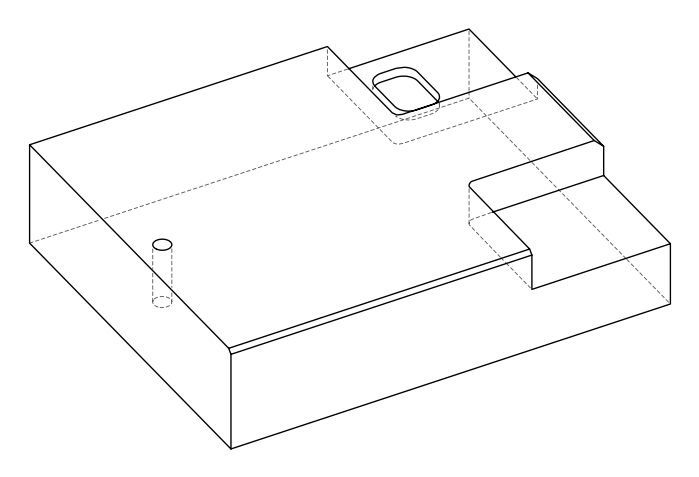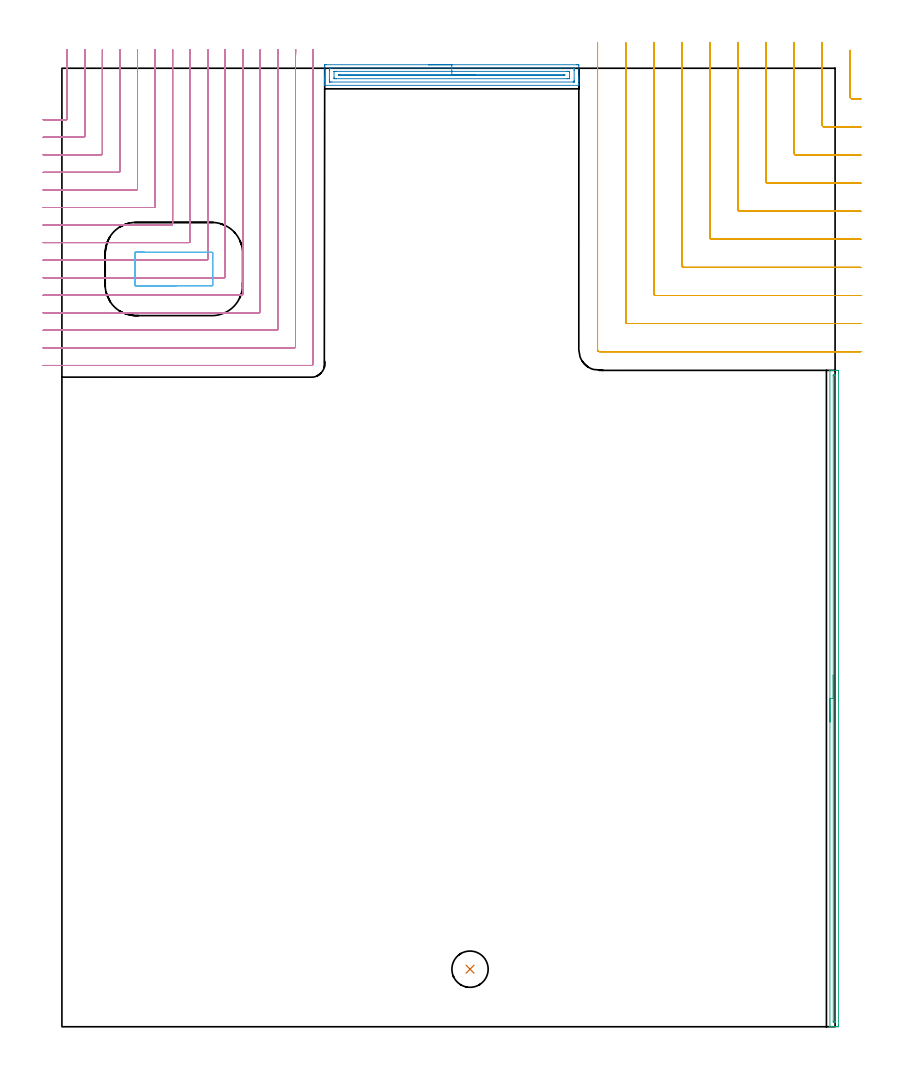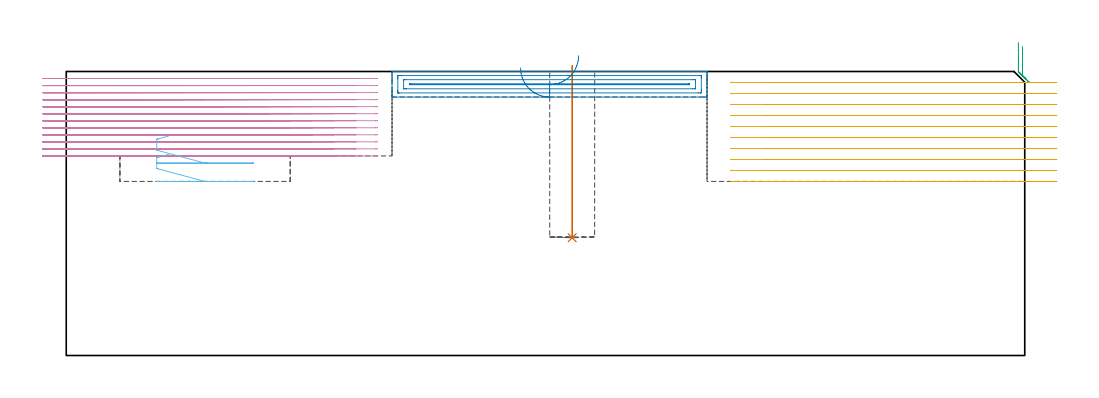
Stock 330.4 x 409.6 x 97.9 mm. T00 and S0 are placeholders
(PLAN: 6 operations, 4 tool changes, 96.4 min)
(1 INDEXABLE_INSERT_DRILL_BLIND_HOLE_FROM_SOLID | STEP1POCKET | NXT0302_002 | 0.24 min | 10753 mm3)
(2 AREA_MILL | FG_CHAMFER_SURFACE | UGT0205_001 | 3.64 min | 4624 mm3)
(3 AREA_MILL_1 | FG_CHAMFER_SURFACE_1 | UGT0205_001 | 4.64 min | 1940 mm3)
(4 MILL_CORNER_NOTCH_RECTANGULAR | CORNER_NOTCH_RECTANGULAR | NXT0201_013 | Follow Part, ap 2.5, ae 75% | 57.21 min | 430997 mm3)
(5 MILL_CORNER_NOTCH_RECTANGULAR_1 | CORNER_NOTCH_RECTANGULAR_1 | NXT0201_012 | Follow Part, ap 4, ae 75% | 29.99 min | 534975 mm3)
(6 MILL_RECTANGULAR_POCKET | POCKET_RECTANGULAR_STRAIGHT | UGT0201_109 | Follow Part, ap 6.35, ae 75% | 0.68 min | 19228 mm3)
(TOOL NXT0302_002 | Index. Insert Drill 15.5mm [880-D1550L20-05] | D15.5 PA176 FL78 Z2)
(TOOL UGT0205_001 | Chamfer Mill 20 x 3 x 45 deg. | D20 FL50 Z2)
(TOOL NXT0201_013 | ENDMILL 10mm | D10 FL30 Z4)
(TOOL NXT0201_012 | ENDMILL 16mm [2P460-1600-NA 1630] | D16 FL38 Z6)
(TOOL UGT0201_109 | End Mill 25.4 mm | D25.4 FL25 Z2)
(OP 1 INDEXABLE_INSERT_DRILL_BLIND_HOLE_FROM_SOLID)
G17 G21 G94 G90
T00 M6
G54
G17 G0 G90 X174.4 Y24.6 S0 M3
G43 Z107.9 H1
G94 G81 G98 Z40.6 F250. R99.9
G80
M5
M2
(OP 2 AREA_MILL)
G17 G21 G94 G90
T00 M6
G54
G17 G0 G90 X156.6 Y411.1 S1061 M3
G43 Z107.9 H0
Z99.1
G94 G1 X156.638 Z98.228 F250.
X156.752 Z97.364
X156.941 Z96.512
X157.203 Z95.68
X157.537 Z94.874
X157.94 Z94.1
X158.408 Z93.364
X158.94 Z92.672
X159.529 Z92.029
X160.172 Z91.44
X160.864 Z90.908
X161.6 Z90.44
X162.374 Z90.037
X163.18 Z89.703
X164.012 Z89.441
X164.864 Z89.252
X165.728 Z89.138
X166.6 Z89.1
X219.909
X220.351 Y411.099 Z89.101
X220.787 Y411.094 Z89.103
X220.891 Y411.091 Z89.105
X220.9 Y410.662 Z89.534
Y406.26 Z93.934
Y405.587 Z94.61
Y405.379 Z94.818
Y404.707 Z95.49
Y404.499 Z95.698
Y404.083 Z96.116
Y403.154 Z97.045
Y402.738 Z97.46
X220.899 Y402.505 Z97.693
X220.89 Y402.306 Z97.892
X220.795 Y402.3 Z97.9
X112.405
X112.31 Y402.306 Z97.892
X112.3 Y402.507 Z97.691
Y404.082 Z96.117
Y404.499 Z95.698
Y404.707 Z95.49
Y405.379 Z94.818
Y405.588 Z94.61
Y406.26 Z93.934
Y410.326 Z89.87
X112.303 Y410.662 Z89.534
X112.309 Y411.091 Z89.105
X112.413 Y411.094 Z89.103
X112.849 Y411.1 Z89.1
X166.6
Y409.686 Z90.514
X217.782
X218.574 Y409.683 Z90.517
X218.676 Y409.681 Z90.519
X218.89 Y409.669 Z90.531
X218.893 Y409.607 Z90.593
X218.898 Y409.46 Z90.74
X218.9 Y408.901 Z91.299
Y408.578 Z91.622
Y404.499 Z95.701
X218.899 Y404.176 Z96.024
X218.895 Y403.852 Z96.348
X218.89 Y403.761 Z96.439
X218.886 Y403.72 Z96.48
X218.869 Y403.719 Z96.481
X218.772 Y403.717 Z96.483
X218.574 Y403.715 Z96.485
X218.477 Y403.714 Z96.486
X115.418
X114.626 Y403.717 Z96.483
X114.524 Y403.719 Z96.481
X114.31 Y403.731 Z96.469
X114.307 Y403.793 Z96.407
X114.302 Y403.94 Z96.26
X114.3 Y404.499 Z95.701
Y404.822 Z95.378
Y408.901 Z91.299
X114.301 Y409.224 Z90.976
X114.305 Y409.548 Z90.652
X114.31 Y409.64 Z90.56
X114.314 Y409.68 Z90.52
X114.331 Y409.681 Z90.519
X114.428 Y409.683 Z90.517
X114.626 Y409.685 Z90.515
X114.723 Y409.686 Z90.514
X166.6
Y408.272 Z91.928
X215.909 Y408.271 Z91.929
X216.545 Y408.27 Z91.93
X216.797 Y408.267 Z91.933
X216.872 Y408.265 Z91.935
X216.89 Y408.122 Z92.078
X216.896 Y408.021 Z92.179
X216.899 Y407.919 Z92.281
X216.898 Y405.279 Z94.921
X216.89 Y405.176 Z95.024
X216.883 Y405.135 Z95.065
X216.859 Y405.133 Z95.067
X216.797 Y405.131 Z95.069
X216.161 Y405.129 Z95.071
X215.909 Y405.128 Z95.072
X117.292 Y405.129 Z95.071
X116.655 Y405.13 Z95.07
X116.403 Y405.133 Z95.067
X116.328 Y405.135 Z95.065
X116.31 Y405.278 Z94.922
X116.304 Y405.379 Z94.821
X116.301 Y405.481 Z94.719
X116.302 Y408.121 Z92.079
X116.31 Y408.224 Z91.976
X116.317 Y408.265 Z91.935
X116.341 Y408.267 Z91.933
X116.403 Y408.269 Z91.931
X117.039 Y408.271 Z91.929
X117.292 Y408.272 Z91.928
X166.6
Y406.857 Z93.343
X214.418
X214.734 Y406.854 Z93.346
X214.884 Y406.851 Z93.349
X214.89 Y406.7 Z93.5
X214.884 Y406.549 Z93.651
X214.732 Y406.545 Z93.655
X214.449 Y406.543 Z93.657
X118.782
X118.466 Y406.546 Z93.654
X118.316 Y406.549 Z93.651
X118.31 Y406.7 Z93.5
X118.316 Y406.851 Z93.349
X118.468 Y406.855 Z93.345
X118.751 Y406.857 Z93.343
X166.6
X167.472 Z93.381
X168.337 Z93.495
X169.188 Z93.683
X170.02 Z93.946
X170.826 Z94.28
X171.6 Z94.682
X172.336 Z95.151
X173.028 Z95.682
X173.671 Z96.272
X174.26 Z96.915
X174.792 Z97.607
X175.26 Z98.343
X175.663 Z99.117
X175.997 Z99.923
X176.259 Z100.755
X176.448 Z101.606
X176.562 Z102.471
X176.6 Z103.343
G0 Z107.9
M5
M2
(OP 3 AREA_MILL_1)
G17 G21 G94 G90
T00 M6
G54
G17 G0 G90 X328.2 Y130.25 S1061 M3
G43 Z107.9 H0
G94 G1 Y130.288 Z107.028 F250.
Y130.402 Z106.163
Y130.591 Z105.312
Y130.853 Z104.48
Y131.187 Z103.674
Y131.59 Z102.9
Y132.058 Z102.164
Y132.59 Z101.472
Y133.179 Z100.829
Y133.822 Z100.239
Y134.514 Z99.708
Y135.25 Z99.24
Y136.024 Z98.837
Y136.83 Z98.503
Y137.662 Z98.241
Y138.513 Z98.052
Y139.378 Z97.938
Y140.25 Z97.9
Y280.343
X328.202 Y280.491 Z97.888
X328.227 Y280.5 Z97.864
X328.567 Z97.532
X328.982 Z97.118
X329.607 Z96.488
X330.806 Z95.291
X331.38 Y280.496 Z94.714
X331.89 Y280.492 Z94.204
X331.893 Y280.414 Z94.202
X331.899 Y279.897 Z94.201
X331.9 Y279.373 Z94.2
Y0.972
X331.899 Y0.603 Z94.201
X331.893 Y0.086 Z94.202
X331.89 Y0.008 Z94.204
X331.38 Y0. Z94.714
X330.806 Z95.291
X330.493 Z95.603
X329.919 Z96.177
X329.607 Z96.488
X328.99 Z97.11
X328.567 Z97.532
X328.227 Z97.864
X328.203 Y0.009 Z97.888
X328.2 Y0.157 Z97.9
Y140.25
X329.614 Z96.486
Y278.105
X329.616 Y278.331 Z96.484
X329.619 Y278.44 Z96.481
X329.621 Y278.486 Z96.479
X329.665 Y278.49 Z96.435
X329.857 Y278.495 Z96.243
X330.109 Y278.499 Z95.991
X330.351 Y278.494 Z95.749
X330.447 Y278.49 Z95.653
X330.479 Y278.486 Z95.621
X330.481 Y278.441 Z95.619
X330.484 Y278.334 Z95.616
X330.486 Y278.119 Z95.614
Y2.388
X330.483 Y2.165 Z95.617
X330.481 Y2.056 Z95.619
X330.478 Y2.01 Z95.622
X330.332 Y2.007 Z95.768
X329.991 Y2.002 Z96.109
X329.75 Y2.006 Z96.35
X329.654 Y2.01 Z96.446
X329.621 Y2.014 Z96.479
X329.619 Y2.059 Z96.481
X329.616 Y2.166 Z96.484
X329.614 Y2.381 Z96.486
Y140.25
Y141.122 Z96.524
Y141.986 Z96.638
Y142.838 Z96.827
Y143.67 Z97.089
Y144.476 Z97.423
Y145.25 Z97.826
Y145.986 Z98.294
Y146.678 Z98.825
Y147.321 Z99.415
Y147.91 Z100.058
Y148.441 Z100.75
Y148.91 Z101.486
Y149.313 Z102.26
Y149.647 Z103.066
Y149.909 Z103.898
Y150.098 Z104.749
Y150.212 Z105.614
Y150.25 Z106.486
G0 Z107.9
M5
M2
(OP 4 MILL_CORNER_NOTCH_RECTANGULAR)
G17 G21 G94 G90
T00 M6
G54
G17 G0 G90 X-8. Y387.6 S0 M3
G43 Z107.9 H0
Z95.475
G94 G1 X-5. F250.
X1.807 F500.
G3 X2.3 Y388.093 R0.5
G1 Y413.775
G2 X2.303 Y414.6 R105.
G1 X2.327 Y417.6 F250.
G0 Z107.9
X-8. Y380.1
Z95.475
G1 X-5.
X9.307 F500.
G3 X9.8 Y380.593 R0.5
G1 Y413.775
G2 X9.803 Y414.6 R97.5
G1 X9.829 Y417.6 F250.
G0 Z107.9
X-8. Y372.6
Z95.475
G1 X-5.
X16.806 F500.
G3 X17.3 Y373.094 R0.5
G1 Y413.775
G2 X17.304 Y414.6 R90.
G1 X17.331 Y417.6 F250.
G0 Z107.9
X-8. Y365.1
Z95.475
G1 X-5.
X24.306 F500.
G3 X24.8 Y365.594 R0.5
G1 Y413.775
G2 X24.804 Y414.6 R82.5
G1 X24.834 Y417.6 F250.
G0 Z107.9
X-8. Y357.6
Z95.475
G1 X-5.
X31.806 F500.
G3 X32.3 Y358.094 R0.5
G1 Y413.775
G2 X32.305 Y414.6 R75.
G1 X32.338 Y417.6 F250.
G0 Z107.9
X-8. Y350.1
Z95.475
G1 X-5.
X39.305 F500.
G3 X39.8 Y350.595 R0.5
G1 Y413.775
G2 X39.805 Y414.6 R67.5
G1 X39.842 Y417.6 F250.
G0 Z107.9
X-8. Y342.6
Z95.475
G1 X-5.
X46.805 F500.
G3 X47.3 Y343.095 R0.5
G1 Y413.775
G2 X47.306 Y414.6 R60.
G1 X47.347 Y417.6 F250.
G0 Z107.9
X-8. Y335.1
Z95.475
G1 X-5.
X54.305 F500.
G3 X54.8 Y335.595 R0.5
G1 Y413.775
G2 X54.806 Y414.6 R52.5
G1 X54.854 Y417.6 F250.
G0 Z107.9
X-8. Y327.6
Z95.475
G1 X-5.
X61.805 F500.
G3 X62.3 Y328.095 R0.5
G1 Y413.775
G2 X62.308 Y414.6 R45.
G1 X62.363 Y417.599 F250.
G0 Z107.9
X-8. Y320.1
Z95.475
G1 X-5.
X69.304 F500.
G3 X69.8 Y320.596 R0.5
G1 Y413.775
G2 X69.809 Y414.6 R37.5
G1 X69.875 Y417.599 F250.
G0 Z107.9
X-8. Y312.6
Z95.475
G1 X-5.
X76.804 F500.
G3 X77.3 Y313.096 R0.5
G1 Y413.775
G2 X77.311 Y414.6 R30.
G1 X77.394 Y417.599 F250.
G0 Z107.9
X-8. Y305.1
Z95.475
G1 X-5.
X84.304 F500.
G3 X84.8 Y305.596 R0.5
G1 Y413.775
G2 X84.815 Y414.6 R22.5
G1 X84.925 Y417.598 F250.
G0 Z107.9
X-8. Y297.6
Z95.475
G1 X-5.
X91.804 F500.
G3 X92.3 Y298.096 R0.5
G1 Y413.775
G2 X92.323 Y414.6 R15.
G1 X92.488 Y417.595 F250.
G0 Z107.9
X-8. Y290.1
Z95.475
G1 X-5.
X99.303 F500.
G3 X99.8 Y290.597 R0.5
G1 Y413.775
G2 X99.846 Y414.6 R7.5
G1 X100.176 Y417.582 F250.
G0 Z107.9
X-8. Y282.6
Z95.475
G1 X-5.
X106.7 F500.
G3 X107.3 Y283.2 R0.6
G1 Y413.775
Y416.775 F250.
G0 Z107.9
X-8. Y387.6
Z93.05
G1 X-5.
X1.807 F500.
G3 X2.3 Y388.093 R0.5
G1 Y414.6
Y417.6 F250.
G0 Z107.9
X-8. Y380.1
Z93.05
G1 X-5.
X9.307 F500.
G3 X9.8 Y380.593 R0.5
G1 Y388.093
Y414.6
Y417.6 F250.
G0 Z107.9
X-8. Y372.6
Z93.05
G1 X-5.
X16.806 F500.
G3 X17.3 Y373.094 R0.5
G1 Y380.593
Y414.6
Y417.6 F250.
G0 Z107.9
X-8. Y365.1
Z93.05
G1 X-5.
X24.306 F500.
G3 X24.8 Y365.594 R0.5
G1 Y373.094
Y414.6
Y417.6 F250.
G0 Z107.9
X-8. Y357.6
Z93.05
G1 X-5.
X31.806 F500.
G3 X32.3 Y358.094 R0.5
G1 Y365.594
Y414.6
Y417.6 F250.
G0 Z107.9
X-8. Y350.1
Z93.05
G1 X-5.
X39.305 F500.
G3 X39.8 Y350.595 R0.5
G1 Y358.094
Y414.6
Y417.6 F250.
G0 Z107.9
X-8. Y342.6
Z93.05
G1 X-5.
X46.805 F500.
G3 X47.3 Y343.095 R0.5
G1 Y350.595
Y414.6
Y417.6 F250.
G0 Z107.9
X-8. Y335.1
Z93.05
G1 X-5.
X54.305 F500.
G3 X54.8 Y335.595 R0.5
G1 Y343.095
Y414.6
Y417.6 F250.
G0 Z107.9
X-8. Y327.6
Z93.05
G1 X-5.
X61.805 F500.
G3 X62.3 Y328.095 R0.5
G1 Y335.595
Y414.6
X62.301 Y417.6 F250.
G0 Z107.9
X-8. Y320.1
Z93.05
G1 X-5.
X69.304 F500.
G3 X69.8 Y320.596 R0.5
G1 Y328.095
Y414.6
X69.801 Y417.6 F250.
G0 Z107.9
X-8. Y312.6
Z93.05
G1 X-5.
X76.804 F500.
G3 X77.3 Y313.096 R0.5
G1 Y320.596
Y414.6
X77.301 Y417.6 F250.
G0 Z107.9
X-8. Y305.1
Z93.05
G1 X-5.
X84.304 F500.
G3 X84.8 Y305.596 R0.5
G1 Y313.096
Y414.6
X84.801 Y417.6 F250.
G0 Z107.9
X-8. Y297.6
Z93.05
G1 X-5.
X91.804 F500.
G3 X92.3 Y298.096 R0.5
G1 Y305.596
Y414.6
X92.302 Y417.6 F250.
G0 Z107.9
X-8. Y290.1
Z93.05
G1 X-5.
X99.303 F500.
G3 X99.8 Y290.597 R0.5
G1 Y298.096
Y414.6
X99.803 Y417.6 F250.
G0 Z107.9
X-8. Y282.6
Z93.05
G1 X-5.
X106.7 F500.
G3 X107.3 Y283.2 R0.6
G1 Y414.592
Y417.592 F250.
G0 Z107.9
X-8. Y387.6
Z90.625
G1 X-5.
X1.807 F500.
G3 X2.3 Y388.093 R0.5
G1 Y414.6
Y417.6 F250.
G0 Z107.9
X-8. Y380.1
Z90.625
G1 X-5.
X9.307 F500.
G3 X9.8 Y380.593 R0.5
G1 Y414.6
Y417.6 F250.
G0 Z107.9
X-8. Y372.6
Z90.625
G1 X-5.
X16.806 F500.
G3 X17.3 Y373.094 R0.5
G1 Y414.6
Y417.6 F250.
G0 Z107.9
X-8. Y365.1
Z90.625
G1 X-5.
X24.306 F500.
G3 X24.8 Y365.594 R0.5
G1 Y414.6
Y417.6 F250.
G0 Z107.9
X-8. Y357.6
Z90.625
G1 X-5.
X31.806 F500.
G3 X32.3 Y358.094 R0.5
G1 Y414.6
Y417.6 F250.
G0 Z107.9
X-8. Y350.1
Z90.625
G1 X-5.
X39.305 F500.
G3 X39.8 Y350.595 R0.5
G1 Y414.6
Y417.6 F250.
G0 Z107.9
X-8. Y342.6
Z90.625
G1 X-5.
X46.805 F500.
G3 X47.3 Y343.095 R0.5
G1 Y414.6
Y417.6 F250.
G0 Z107.9
X-8. Y335.1
Z90.625
G1 X-5.
X54.305 F500.
G3 X54.8 Y335.595 R0.5
G1 Y414.6
Y417.6 F250.
G0 Z107.9
X-8. Y327.6
Z90.625
G1 X-5.
X61.805 F500.
G3 X62.3 Y328.095 R0.5
G1 Y414.6
Y417.6 F250.
G0 Z107.9
X-8. Y320.1
Z90.625
G1 X-5.
X69.304 F500.
G3 X69.8 Y320.596 R0.5
G1 Y414.6
Y417.6 F250.
G0 Z107.9
X-8. Y312.6
Z90.625
G1 X-5.
X76.804 F500.
G3 X77.3 Y313.096 R0.5
G1 Y414.6
Y417.6 F250.
G0 Z107.9
X-8. Y305.1
Z90.625
G1 X-5.
X84.304 F500.
G3 X84.8 Y305.596 R0.5
G1 Y414.6
Y417.6 F250.
G0 Z107.9
X-8. Y297.6
Z90.625
G1 X-5.
X91.804 F500.
G3 X92.3 Y298.096 R0.5
G1 Y414.6
Y417.6 F250.
G0 Z107.9
X-8. Y290.1
Z90.625
G1 X-5.
X99.303 F500.
G3 X99.8 Y290.597 R0.5
G1 Y414.6
Y417.6 F250.
G0 Z107.9
X-8. Y282.6
Z90.625
G1 X-5.
X106.7 F500.
G3 X107.3 Y283.2 R0.6
G1 Y414.6
Y417.6 F250.
G0 Z107.9
X-8. Y387.6
Z88.2
G1 X-5.
X1.807 F500.
G3 X2.3 Y388.093 R0.5
G1 Y414.6
Y417.6 F250.
G0 Z107.9
X-8. Y380.1
Z88.2
G1 X-5.
X9.307 F500.
G3 X9.8 Y380.593 R0.5
G1 Y414.6
Y417.6 F250.
G0 Z107.9
X-8. Y372.6
Z88.2
G1 X-5.
X16.806 F500.
G3 X17.3 Y373.094 R0.5
G1 Y414.6
Y417.6 F250.
G0 Z107.9
X-8. Y365.1
Z88.2
G1 X-5.
X24.306 F500.
G3 X24.8 Y365.594 R0.5
G1 Y414.6
Y417.6 F250.
G0 Z107.9
X-8. Y357.6
Z88.2
G1 X-5.
X31.806 F500.
G3 X32.3 Y358.094 R0.5
G1 Y414.6
Y417.6 F250.
G0 Z107.9
X-8. Y350.1
Z88.2
G1 X-5.
X39.305 F500.
G3 X39.8 Y350.595 R0.5
G1 Y414.6
Y417.6 F250.
G0 Z107.9
X-8. Y342.6
Z88.2
G1 X-5.
X46.805 F500.
G3 X47.3 Y343.095 R0.5
G1 Y414.6
Y417.6 F250.
G0 Z107.9
X-8. Y335.1
Z88.2
G1 X-5.
X54.305 F500.
G3 X54.8 Y335.595 R0.5
G1 Y414.6
Y417.6 F250.
G0 Z107.9
X-8. Y327.6
Z88.2
G1 X-5.
X61.805 F500.
G3 X62.3 Y328.095 R0.5
G1 Y414.6
Y417.6 F250.
G0 Z107.9
X-8. Y320.1
Z88.2
G1 X-5.
X69.304 F500.
G3 X69.8 Y320.596 R0.5
G1 Y414.6
Y417.6 F250.
G0 Z107.9
X-8. Y312.6
Z88.2
G1 X-5.
X76.804 F500.
G3 X77.3 Y313.096 R0.5
G1 Y414.6
Y417.6 F250.
G0 Z107.9
X-8. Y305.1
Z88.2
G1 X-5.
X84.304 F500.
G3 X84.8 Y305.596 R0.5
G1 Y414.6
Y417.6 F250.
G0 Z107.9
X-8. Y297.6
Z88.2
G1 X-5.
X91.804 F500.
G3 X92.3 Y298.096 R0.5
G1 Y414.6
Y417.6 F250.
G0 Z107.9
X-8. Y290.1
Z88.2
G1 X-5.
X99.303 F500.
G3 X99.8 Y290.597 R0.5
G1 Y414.6
Y417.6 F250.
G0 Z107.9
X-8. Y282.6
Z88.2
G1 X-5.
X106.7 F500.
G3 X107.3 Y283.2 R0.6
G1 Y414.6
Y417.6 F250.
G0 Z107.9
X-8. Y387.6
Z85.775
G1 X-5.
X1.807 F500.
G3 X2.3 Y388.093 R0.5
G1 Y414.6
Y417.6 F250.
G0 Z107.9
X-8. Y380.1
Z85.775
G1 X-5.
X9.307 F500.
G3 X9.8 Y380.593 R0.5
G1 Y414.6
Y417.6 F250.
G0 Z107.9
X-8. Y372.6
Z85.775
G1 X-5.
X16.806 F500.
G3 X17.3 Y373.094 R0.5
G1 Y414.6
Y417.6 F250.
G0 Z107.9
X-8. Y365.1
Z85.775
G1 X-5.
X24.306 F500.
G3 X24.8 Y365.594 R0.5
G1 Y414.6
Y417.6 F250.
G0 Z107.9
X-8. Y357.6
Z85.775
G1 X-5.
X31.806 F500.
G3 X32.3 Y358.094 R0.5
G1 Y414.6
Y417.6 F250.
G0 Z107.9
X-8. Y350.1
Z85.775
G1 X-5.
X39.305 F500.
G3 X39.8 Y350.595 R0.5
G1 Y414.6
Y417.6 F250.
G0 Z107.9
X-8. Y342.6
Z85.775
G1 X-5.
X46.805 F500.
G3 X47.3 Y343.095 R0.5
G1 Y414.6
Y417.6 F250.
G0 Z107.9
X-8. Y335.1
Z85.775
G1 X-5.
X54.305 F500.
G3 X54.8 Y335.595 R0.5
G1 Y414.6
Y417.6 F250.
G0 Z107.9
X-8. Y327.6
Z85.775
G1 X-5.
X61.805 F500.
G3 X62.3 Y328.095 R0.5
G1 Y414.6
Y417.6 F250.
G0 Z107.9
X-8. Y320.1
Z85.775
G1 X-5.
X69.304 F500.
G3 X69.8 Y320.596 R0.5
G1 Y414.6
Y417.6 F250.
G0 Z107.9
X-8. Y312.6
Z85.775
G1 X-5.
X76.804 F500.
G3 X77.3 Y313.096 R0.5
G1 Y414.6
Y417.6 F250.
G0 Z107.9
X-8. Y305.1
Z85.775
G1 X-5.
X84.304 F500.
G3 X84.8 Y305.596 R0.5
G1 Y414.6
Y417.6 F250.
G0 Z107.9
X-8. Y297.6
Z85.775
G1 X-5.
X91.804 F500.
G3 X92.3 Y298.096 R0.5
G1 Y414.6
Y417.6 F250.
G0 Z107.9
X-8. Y290.1
Z85.775
G1 X-5.
X99.303 F500.
G3 X99.8 Y290.597 R0.5
G1 Y414.6
Y417.6 F250.
G0 Z107.9
X-8. Y282.6
Z85.775
G1 X-5.
X106.7 F500.
G3 X107.3 Y283.2 R0.6
G1 Y414.6
Y417.6 F250.
G0 Z107.9
X-8. Y387.6
Z83.35
G1 X-5.
X1.807 F500.
G3 X2.3 Y388.093 R0.5
G1 Y414.6
Y417.6 F250.
G0 Z107.9
X-8. Y380.1
Z83.35
G1 X-5.
X9.307 F500.
G3 X9.8 Y380.593 R0.5
G1 Y414.6
Y417.6 F250.
G0 Z107.9
X-8. Y372.6
Z83.35
G1 X-5.
X16.806 F500.
G3 X17.3 Y373.094 R0.5
G1 Y414.6
Y417.6 F250.
G0 Z107.9
X-8. Y365.1
Z83.35
G1 X-5.
X24.306 F500.
G3 X24.8 Y365.594 R0.5
G1 Y414.6
Y417.6 F250.
G0 Z107.9
X-8. Y357.6
Z83.35
G1 X-5.
X31.806 F500.
G3 X32.3 Y358.094 R0.5
G1 Y414.6
Y417.6 F250.
G0 Z107.9
X-8. Y350.1
Z83.35
G1 X-5.
X39.305 F500.
G3 X39.8 Y350.595 R0.5
G1 Y414.6
Y417.6 F250.
G0 Z107.9
X-8. Y342.6
Z83.35
G1 X-5.
X46.805 F500.
G3 X47.3 Y343.095 R0.5
G1 Y414.6
Y417.6 F250.
G0 Z107.9
X-8. Y335.1
Z83.35
G1 X-5.
X54.305 F500.
G3 X54.8 Y335.595 R0.5
G1 Y414.6
Y417.6 F250.
G0 Z107.9
X-8. Y327.6
Z83.35
G1 X-5.
X61.805 F500.
G3 X62.3 Y328.095 R0.5
G1 Y414.6
Y417.6 F250.
G0 Z107.9
X-8. Y320.1
Z83.35
G1 X-5.
X69.304 F500.
G3 X69.8 Y320.596 R0.5
G1 Y414.6
Y417.6 F250.
G0 Z107.9
X-8. Y312.6
Z83.35
G1 X-5.
X76.804 F500.
G3 X77.3 Y313.096 R0.5
G1 Y414.6
Y417.6 F250.
G0 Z107.9
X-8. Y305.1
Z83.35
G1 X-5.
X84.304 F500.
G3 X84.8 Y305.596 R0.5
G1 Y414.6
Y417.6 F250.
G0 Z107.9
X-8. Y297.6
Z83.35
G1 X-5.
X91.804 F500.
G3 X92.3 Y298.096 R0.5
G1 Y414.6
Y417.6 F250.
G0 Z107.9
X-8. Y290.1
Z83.35
G1 X-5.
X99.303 F500.
G3 X99.8 Y290.597 R0.5
G1 Y414.6
Y417.6 F250.
G0 Z107.9
X-8. Y282.6
Z83.35
G1 X-5.
X106.7 F500.
G3 X107.3 Y283.2 R0.6
G1 Y414.6
Y417.6 F250.
G0 Z107.9
X-8. Y387.6
Z80.925
G1 X-5.
X1.807 F500.
G3 X2.3 Y388.093 R0.5
G1 Y414.6
Y417.6 F250.
G0 Z107.9
X-8. Y380.1
Z80.925
G1 X-5.
X9.307 F500.
G3 X9.8 Y380.593 R0.5
G1 Y414.6
Y417.6 F250.
G0 Z107.9
X-8. Y372.6
Z80.925
G1 X-5.
X16.806 F500.
G3 X17.3 Y373.094 R0.5
G1 Y414.6
Y417.6 F250.
G0 Z107.9
X-8. Y365.1
Z80.925
G1 X-5.
X24.306 F500.
G3 X24.8 Y365.594 R0.5
G1 Y414.6
Y417.6 F250.
G0 Z107.9
X-8. Y357.6
Z80.925
G1 X-5.
X31.806 F500.
G3 X32.3 Y358.094 R0.5
G1 Y414.6
Y417.6 F250.
G0 Z107.9
X-8. Y350.1
Z80.925
G1 X-5.
X39.305 F500.
G3 X39.8 Y350.595 R0.5
G1 Y414.6
Y417.6 F250.
G0 Z107.9
X-8. Y342.6
Z80.925
G1 X-5.
X46.805 F500.
G3 X47.3 Y343.095 R0.5
G1 Y414.6
Y417.6 F250.
G0 Z107.9
X-8. Y335.1
Z80.925
G1 X-5.
X54.305 F500.
G3 X54.8 Y335.595 R0.5
G1 Y414.6
Y417.6 F250.
G0 Z107.9
X-8. Y327.6
Z80.925
G1 X-5.
X61.805 F500.
G3 X62.3 Y328.095 R0.5
G1 Y414.6
Y417.6 F250.
G0 Z107.9
X-8. Y320.1
Z80.925
G1 X-5.
X69.304 F500.
G3 X69.8 Y320.596 R0.5
G1 Y414.6
Y417.6 F250.
G0 Z107.9
X-8. Y312.6
Z80.925
G1 X-5.
X76.804 F500.
G3 X77.3 Y313.096 R0.5
G1 Y414.6
Y417.6 F250.
G0 Z107.9
X-8. Y305.1
Z80.925
G1 X-5.
X84.304 F500.
G3 X84.8 Y305.596 R0.5
G1 Y414.6
Y417.6 F250.
G0 Z107.9
X-8. Y297.6
Z80.925
G1 X-5.
X91.804 F500.
G3 X92.3 Y298.096 R0.5
G1 Y414.6
Y417.6 F250.
G0 Z107.9
X-8. Y290.1
Z80.925
G1 X-5.
X99.303 F500.
G3 X99.8 Y290.597 R0.5
G1 Y414.6
Y417.6 F250.
G0 Z107.9
X-8. Y282.6
Z80.925
G1 X-5.
X106.7 F500.
G3 X107.3 Y283.2 R0.6
G1 Y414.6
Y417.6 F250.
G0 Z107.9
X-8. Y387.6
Z78.5
G1 X-5.
X1.807 F500.
G3 X2.3 Y388.093 R0.5
G1 Y414.6
Y417.6 F250.
G0 Z107.9
X-8. Y380.1
Z78.5
G1 X-5.
X9.307 F500.
G3 X9.8 Y380.593 R0.5
G1 Y414.6
Y417.6 F250.
G0 Z107.9
X-8. Y372.6
Z78.5
G1 X-5.
X16.806 F500.
G3 X17.3 Y373.094 R0.5
G1 Y414.6
Y417.6 F250.
G0 Z107.9
X-8. Y365.1
Z78.5
G1 X-5.
X24.306 F500.
G3 X24.8 Y365.594 R0.5
G1 Y414.6
Y417.6 F250.
G0 Z107.9
X-8. Y357.6
Z78.5
G1 X-5.
X31.806 F500.
G3 X32.3 Y358.094 R0.5
G1 Y414.6
Y417.6 F250.
G0 Z107.9
X-8. Y350.1
Z78.5
G1 X-5.
X39.305 F500.
G3 X39.8 Y350.595 R0.5
G1 Y414.6
Y417.6 F250.
G0 Z107.9
X-8. Y342.6
Z78.5
G1 X-5.
X46.805 F500.
G3 X47.3 Y343.095 R0.5
G1 Y414.6
Y417.6 F250.
G0 Z107.9
X-8. Y335.1
Z78.5
G1 X-5.
X54.305 F500.
G3 X54.8 Y335.595 R0.5
G1 Y414.6
Y417.6 F250.
G0 Z107.9
X-8. Y327.6
Z78.5
G1 X-5.
X61.805 F500.
G3 X62.3 Y328.095 R0.5
G1 Y414.6
Y417.6 F250.
G0 Z107.9
X-8. Y320.1
Z78.5
G1 X-5.
X69.304 F500.
G3 X69.8 Y320.596 R0.5
G1 Y414.6
Y417.6 F250.
G0 Z107.9
X-8. Y312.6
Z78.5
G1 X-5.
X76.804 F500.
G3 X77.3 Y313.096 R0.5
G1 Y414.6
Y417.6 F250.
G0 Z107.9
X-8. Y305.1
Z78.5
G1 X-5.
X84.304 F500.
G3 X84.8 Y305.596 R0.5
G1 Y414.6
Y417.6 F250.
G0 Z107.9
X-8. Y297.6
Z78.5
G1 X-5.
X91.804 F500.
G3 X92.3 Y298.096 R0.5
G1 Y414.6
Y417.6 F250.
G0 Z107.9
X-8. Y290.1
Z78.5
G1 X-5.
X99.303 F500.
G3 X99.8 Y290.597 R0.5
G1 Y414.6
Y417.6 F250.
G0 Z107.9
X-8. Y282.6
Z78.5
G1 X-5.
X106.7 F500.
G3 X107.3 Y283.2 R0.6
G1 Y414.6
Y417.6 F250.
G0 Z107.9
X-8. Y387.6
Z76.075
G1 X-5.
X1.807 F500.
G3 X2.3 Y388.093 R0.5
G1 Y414.6
Y417.6 F250.
G0 Z107.9
X-8. Y380.1
Z76.075
G1 X-5.
X9.307 F500.
G3 X9.8 Y380.593 R0.5
G1 Y414.6
Y417.6 F250.
G0 Z107.9
X-8. Y372.6
Z76.075
G1 X-5.
X16.806 F500.
G3 X17.3 Y373.094 R0.5
G1 Y414.6
Y417.6 F250.
G0 Z107.9
X-8. Y365.1
Z76.075
G1 X-5.
X24.306 F500.
G3 X24.8 Y365.594 R0.5
G1 Y414.6
Y417.6 F250.
G0 Z107.9
X-8. Y357.6
Z76.075
G1 X-5.
X31.806 F500.
G3 X32.3 Y358.094 R0.5
G1 Y414.6
Y417.6 F250.
G0 Z107.9
X-8. Y350.1
Z76.075
G1 X-5.
X39.305 F500.
G3 X39.8 Y350.595 R0.5
G1 Y414.6
Y417.6 F250.
G0 Z107.9
X-8. Y342.6
Z76.075
G1 X-5.
X46.805 F500.
G3 X47.3 Y343.095 R0.5
G1 Y414.6
Y417.6 F250.
G0 Z107.9
X-8. Y335.1
Z76.075
G1 X-5.
X54.305 F500.
G3 X54.8 Y335.595 R0.5
G1 Y414.6
Y417.6 F250.
G0 Z107.9
X-8. Y327.6
Z76.075
G1 X-5.
X61.805 F500.
G3 X62.3 Y328.095 R0.5
G1 Y414.6
Y417.6 F250.
G0 Z107.9
X-8. Y320.1
Z76.075
G1 X-5.
X69.304 F500.
G3 X69.8 Y320.596 R0.5
G1 Y414.6
Y417.6 F250.
G0 Z107.9
X-8. Y312.6
Z76.075
G1 X-5.
X76.804 F500.
G3 X77.3 Y313.096 R0.5
G1 Y414.6
Y417.6 F250.
G0 Z107.9
X-8. Y305.1
Z76.075
G1 X-5.
X84.304 F500.
G3 X84.8 Y305.596 R0.5
G1 Y414.6
Y417.6 F250.
G0 Z107.9
X-8. Y297.6
Z76.075
G1 X-5.
X91.804 F500.
G3 X92.3 Y298.096 R0.5
G1 Y414.6
Y417.6 F250.
G0 Z107.9
X-8. Y290.1
Z76.075
G1 X-5.
X99.303 F500.
G3 X99.8 Y290.597 R0.5
G1 Y414.6
Y417.6 F250.
G0 Z107.9
X-8. Y282.6
Z76.075
G1 X-5.
X106.7 F500.
G3 X107.3 Y283.2 R0.6
G1 Y414.6
Y417.6 F250.
G0 Z107.9
X-8. Y387.6
Z73.65
G1 X-5.
X1.807 F500.
G3 X2.3 Y388.093 R0.5
G1 Y414.6
Y417.6 F250.
G0 Z107.9
X-8. Y380.1
Z73.65
G1 X-5.
X9.307 F500.
G3 X9.8 Y380.593 R0.5
G1 Y414.6
Y417.6 F250.
G0 Z107.9
X-8. Y372.6
Z73.65
G1 X-5.
X16.806 F500.
G3 X17.3 Y373.094 R0.5
G1 Y414.6
Y417.6 F250.
G0 Z107.9
X-8. Y365.1
Z73.65
G1 X-5.
X24.306 F500.
G3 X24.8 Y365.594 R0.5
G1 Y414.6
Y417.6 F250.
G0 Z107.9
X-8. Y357.6
Z73.65
G1 X-5.
X31.806 F500.
G3 X32.3 Y358.094 R0.5
G1 Y414.6
Y417.6 F250.
G0 Z107.9
X-8. Y350.1
Z73.65
G1 X-5.
X39.305 F500.
G3 X39.8 Y350.595 R0.5
G1 Y414.6
Y417.6 F250.
G0 Z107.9
X-8. Y342.6
Z73.65
G1 X-5.
X46.805 F500.
G3 X47.3 Y343.095 R0.5
G1 Y414.6
Y417.6 F250.
G0 Z107.9
X-8. Y335.1
Z73.65
G1 X-5.
X54.305 F500.
G3 X54.8 Y335.595 R0.5
G1 Y414.6
Y417.6 F250.
G0 Z107.9
X-8. Y327.6
Z73.65
G1 X-5.
X61.805 F500.
G3 X62.3 Y328.095 R0.5
G1 Y414.6
Y417.6 F250.
G0 Z107.9
X-8. Y320.1
Z73.65
G1 X-5.
X69.304 F500.
G3 X69.8 Y320.596 R0.5
G1 Y414.6
Y417.6 F250.
G0 Z107.9
X-8. Y312.6
Z73.65
G1 X-5.
X76.804 F500.
G3 X77.3 Y313.096 R0.5
G1 Y414.6
Y417.6 F250.
G0 Z107.9
X-8. Y305.1
Z73.65
G1 X-5.
X84.304 F500.
G3 X84.8 Y305.596 R0.5
G1 Y414.6
Y417.6 F250.
G0 Z107.9
X-8. Y297.6
Z73.65
G1 X-5.
X91.804 F500.
G3 X92.3 Y298.096 R0.5
G1 Y414.6
Y417.6 F250.
G0 Z107.9
X-8. Y290.1
Z73.65
G1 X-5.
X99.303 F500.
G3 X99.8 Y290.597 R0.5
G1 Y414.6
Y417.6 F250.
G0 Z107.9
X-8. Y282.6
Z73.65
G1 X-5.
X106.7 F500.
G3 X107.3 Y283.2 R0.6
G1 Y414.6
Y417.6 F250.
G0 Z107.9
X-8. Y387.6
Z71.225
G1 X-5.
X1.807 F500.
G3 X2.3 Y388.093 R0.5
G1 Y414.6
Y417.6 F250.
G0 Z107.9
X-8. Y380.1
Z71.225
G1 X-5.
X9.307 F500.
G3 X9.8 Y380.593 R0.5
G1 Y414.6
Y417.6 F250.
G0 Z107.9
X-8. Y372.6
Z71.225
G1 X-5.
X16.806 F500.
G3 X17.3 Y373.094 R0.5
G1 Y414.6
Y417.6 F250.
G0 Z107.9
X-8. Y365.1
Z71.225
G1 X-5.
X24.306 F500.
G3 X24.8 Y365.594 R0.5
G1 Y414.6
Y417.6 F250.
G0 Z107.9
X-8. Y357.6
Z71.225
G1 X-5.
X31.806 F500.
G3 X32.3 Y358.094 R0.5
G1 Y414.6
Y417.6 F250.
G0 Z107.9
X-8. Y350.1
Z71.225
G1 X-5.
X39.305 F500.
G3 X39.8 Y350.595 R0.5
G1 Y414.6
Y417.6 F250.
G0 Z107.9
X-8. Y342.6
Z71.225
G1 X-5.
X46.805 F500.
G3 X47.3 Y343.095 R0.5
G1 Y414.6
Y417.6 F250.
G0 Z107.9
X-8. Y335.1
Z71.225
G1 X-5.
X54.305 F500.
G3 X54.8 Y335.595 R0.5
G1 Y414.6
Y417.6 F250.
G0 Z107.9
X-8. Y327.6
Z71.225
G1 X-5.
X61.805 F500.
G3 X62.3 Y328.095 R0.5
G1 Y414.6
Y417.6 F250.
G0 Z107.9
X-8. Y320.1
Z71.225
G1 X-5.
X69.304 F500.
G3 X69.8 Y320.596 R0.5
G1 Y414.6
Y417.6 F250.
G0 Z107.9
X-8. Y312.6
Z71.225
G1 X-5.
X76.804 F500.
G3 X77.3 Y313.096 R0.5
G1 Y414.6
Y417.6 F250.
G0 Z107.9
X-8. Y305.1
Z71.225
G1 X-5.
X84.304 F500.
G3 X84.8 Y305.596 R0.5
G1 Y414.6
Y417.6 F250.
G0 Z107.9
X-8. Y297.6
Z71.225
G1 X-5.
X91.804 F500.
G3 X92.3 Y298.096 R0.5
G1 Y414.6
Y417.6 F250.
G0 Z107.9
X-8. Y290.1
Z71.225
G1 X-5.
X99.303 F500.
G3 X99.8 Y290.597 R0.5
G1 Y414.6
Y417.6 F250.
G0 Z107.9
X-8. Y282.6
Z71.225
G1 X-5.
X106.7 F500.
G3 X107.3 Y283.2 R0.6
G1 Y414.6
Y417.6 F250.
G0 Z107.9
X-8. Y387.6
Z68.8
G1 X-5.
X1.807 F500.
G3 X2.3 Y388.093 R0.5
G1 Y414.6
Y417.6 F250.
G0 Z107.9
X-8. Y380.1
Z68.8
G1 X-5.
X9.307 F500.
G3 X9.8 Y380.593 R0.5
G1 Y414.6
Y417.6 F250.
G0 Z107.9
X-8. Y372.6
Z68.8
G1 X-5.
X16.806 F500.
G3 X17.3 Y373.094 R0.5
G1 Y414.6
Y417.6 F250.
G0 Z107.9
X-8. Y365.1
Z68.8
G1 X-5.
X24.306 F500.
G3 X24.8 Y365.594 R0.5
G1 Y414.6
Y417.6 F250.
G0 Z107.9
X-8. Y357.6
Z68.8
G1 X-5.
X31.806 F500.
G3 X32.3 Y358.094 R0.5
G1 Y414.6
Y417.6 F250.
G0 Z107.9
X-8. Y350.1
Z68.8
G1 X-5.
X39.305 F500.
G3 X39.8 Y350.595 R0.5
G1 Y414.6
Y417.6 F250.
G0 Z107.9
X-8. Y342.6
Z68.8
G1 X-5.
X46.805 F500.
G3 X47.3 Y343.095 R0.5
G1 Y414.6
Y417.6 F250.
G0 Z107.9
X-8. Y335.1
Z68.8
G1 X-5.
X54.305 F500.
G3 X54.8 Y335.595 R0.5
G1 Y414.6
Y417.6 F250.
G0 Z107.9
X-8. Y327.6
Z68.8
G1 X-5.
X61.805 F500.
G3 X62.3 Y328.095 R0.5
G1 Y414.6
Y417.6 F250.
G0 Z107.9
X-8. Y320.1
Z68.8
G1 X-5.
X69.304 F500.
G3 X69.8 Y320.596 R0.5
G1 Y414.6
Y417.6 F250.
G0 Z107.9
X-8. Y312.6
Z68.8
G1 X-5.
X76.804 F500.
G3 X77.3 Y313.096 R0.5
G1 Y414.6
Y417.6 F250.
G0 Z107.9
X-8. Y305.1
Z68.8
G1 X-5.
X84.304 F500.
G3 X84.8 Y305.596 R0.5
G1 Y414.6
Y417.6 F250.
G0 Z107.9
X-8. Y297.6
Z68.8
G1 X-5.
X91.804 F500.
G3 X92.3 Y298.096 R0.5
G1 Y414.6
Y417.6 F250.
G0 Z107.9
X-8. Y290.1
Z68.8
G1 X-5.
X99.303 F500.
G3 X99.8 Y290.597 R0.5
G1 Y414.6
Y417.6 F250.
G0 Z107.9
X-8. Y282.6
Z68.8
G1 X-5.
X106.7 F500.
G3 X107.3 Y283.2 R0.6
G1 Y414.6
Y417.6 F250.
G0 Z107.9
M5
M2
(OP 5 MILL_CORNER_NOTCH_RECTANGULAR_1)
G17 G21 G94 G90
T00 M6
G54
G17 G0 G90 X336.9 Y417.264 S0 M3
G43 Z107.9 H1
Z94.11
G94 G1 Y414.264 F250.
Y397.293 F500.
G3 X337.693 Y396.5 R0.8
G1 X338.4
X341.4 F250.
G0 Z107.9
X324.9 Y420.6
Z94.11
G1 Y417.6
Y385.293 F500.
G3 X325.693 Y384.5 R0.8
G1 X338.4
X341.4 F250.
G0 Z107.9
X312.9 Y420.6
Z94.11
G1 Y417.6
Y373.294 F500.
G3 X313.694 Y372.5 R0.8
G1 X338.4
X341.4 F250.
G0 Z107.9
X300.9 Y420.6
Z94.11
G1 Y417.6
Y361.294 F500.
G3 X301.694 Y360.5 R0.8
G1 X338.4
X341.4 F250.
G0 Z107.9
X288.9 Y420.6
Z94.11
G1 Y417.6
Y349.294 F500.
G3 X289.694 Y348.5 R0.8
G1 X338.4
X341.4 F250.
G0 Z107.9
X276.9 Y420.6
Z94.11
G1 Y417.6
Y337.295 F500.
G3 X277.695 Y336.5 R0.8
G1 X338.4
X341.4 F250.
G0 Z107.9
X264.9 Y420.6
Z94.11
G1 Y417.6
Y325.295 F500.
G3 X265.695 Y324.5 R0.8
G1 X338.4
X341.4 F250.
G0 Z107.9
X252.9 Y420.6
Z94.11
G1 Y417.6
Y313.295 F500.
G3 X253.695 Y312.5 R0.8
G1 X338.4
X341.4 F250.
G0 Z107.9
X240.9 Y420.6
Z94.11
G1 Y417.6
Y301.296 F500.
G3 X241.696 Y300.5 R0.8
G1 X338.4
X341.4 F250.
G0 Z107.9
X228.9 Y420.6
Z94.11
G1 Y417.6
Y289.296 F500.
G3 X229.696 Y288.5 R0.8
G1 X338.4
X341.4 F250.
G0 Z107.9
X336.9 Y417.264
Z90.32
G1 Y414.264
Y397.293 F500.
G3 X337.693 Y396.5 R0.8
G1 X338.4
X341.4 F250.
G0 Z107.9
X324.9 Y420.6
Z90.32
G1 Y417.6
Y385.293 F500.
G3 X325.693 Y384.5 R0.8
G1 X338.4
X341.4 F250.
G0 Z107.9
X312.9 Y420.6
Z90.32
G1 Y417.6
Y373.293 F500.
G3 X313.693 Y372.5 R0.8
G1 X338.4
X341.4 F250.
G0 Z107.9
X300.9 Y420.6
Z90.32
G1 Y417.6
Y361.294 F500.
G3 X301.694 Y360.5 R0.8
G1 X338.4
X341.4 F250.
G0 Z107.9
X288.9 Y420.6
Z90.32
G1 Y417.6
Y349.294 F500.
G3 X289.694 Y348.5 R0.8
G1 X338.4
X341.4 F250.
G0 Z107.9
X276.9 Y420.6
Z90.32
G1 Y417.6
Y337.295 F500.
G3 X277.695 Y336.5 R0.8
G1 X338.4
X341.4 F250.
G0 Z107.9
X264.9 Y420.6
Z90.32
G1 Y417.6
Y325.295 F500.
G3 X265.695 Y324.5 R0.8
G1 X338.4
X341.4 F250.
G0 Z107.9
X252.9 Y420.6
Z90.32
G1 Y417.6
Y313.295 F500.
G3 X253.695 Y312.5 R0.8
G1 X338.4
X341.4 F250.
G0 Z107.9
X240.9 Y420.6
Z90.32
G1 Y417.6
Y301.296 F500.
G3 X241.696 Y300.5 R0.8
G1 X338.4
X341.4 F250.
G0 Z107.9
X228.9 Y420.6
Z90.32
G1 Y417.6
Y289.296 F500.
G3 X229.696 Y288.5 R0.8
G1 X338.4
X341.4 F250.
G0 Z107.9
X336.9 Y417.264
Z86.53
G1 Y414.264
Y397.293 F500.
G3 X337.693 Y396.5 R0.8
G1 X338.4
X341.4 F250.
G0 Z107.9
X324.9 Y420.6
Z86.53
G1 Y417.6
Y385.293 F500.
G3 X325.693 Y384.5 R0.8
G1 X338.4
X341.4 F250.
G0 Z107.9
X312.9 Y420.6
Z86.53
G1 Y417.6
Y373.293 F500.
G3 X313.693 Y372.5 R0.8
G1 X338.4
X341.4 F250.
G0 Z107.9
X300.9 Y420.6
Z86.53
G1 Y417.6
Y361.294 F500.
G3 X301.694 Y360.5 R0.8
G1 X338.4
X341.4 F250.
G0 Z107.9
X288.9 Y420.6
Z86.53
G1 Y417.6
Y349.294 F500.
G3 X289.694 Y348.5 R0.8
G1 X338.4
X341.4 F250.
G0 Z107.9
X276.9 Y420.6
Z86.53
G1 Y417.6
Y337.295 F500.
G3 X277.695 Y336.5 R0.8
G1 X338.4
X341.4 F250.
G0 Z107.9
X264.9 Y420.6
Z86.53
G1 Y417.6
Y325.295 F500.
G3 X265.695 Y324.5 R0.8
G1 X338.4
X341.4 F250.
G0 Z107.9
X252.9 Y420.6
Z86.53
G1 Y417.6
Y313.295 F500.
G3 X253.695 Y312.5 R0.8
G1 X338.4
X341.4 F250.
G0 Z107.9
X240.9 Y420.6
Z86.53
G1 Y417.6
Y301.296 F500.
G3 X241.696 Y300.5 R0.8
G1 X338.4
X341.4 F250.
G0 Z107.9
X228.9 Y420.6
Z86.53
G1 Y417.6
Y289.296 F500.
G3 X229.696 Y288.5 R0.8
G1 X338.4
X341.4 F250.
G0 Z107.9
X336.9 Y417.264
Z82.74
G1 Y414.264
Y397.293 F500.
G3 X337.693 Y396.5 R0.8
G1 X338.4
X341.4 F250.
G0 Z107.9
X324.9 Y420.6
Z82.74
G1 Y417.6
Y385.293 F500.
G3 X325.693 Y384.5 R0.8
G1 X338.4
X341.4 F250.
G0 Z107.9
X312.9 Y420.6
Z82.74
G1 Y417.6
Y373.293 F500.
G3 X313.693 Y372.5 R0.8
G1 X338.4
X341.4 F250.
G0 Z107.9
X300.9 Y420.6
Z82.74
G1 Y417.6
Y361.294 F500.
G3 X301.694 Y360.5 R0.8
G1 X338.4
X341.4 F250.
G0 Z107.9
X288.9 Y420.6
Z82.74
G1 Y417.6
Y349.294 F500.
G3 X289.694 Y348.5 R0.8
G1 X338.4
X341.4 F250.
G0 Z107.9
X276.9 Y420.6
Z82.74
G1 Y417.6
Y337.295 F500.
G3 X277.695 Y336.5 R0.8
G1 X338.4
X341.4 F250.
G0 Z107.9
X264.9 Y420.6
Z82.74
G1 Y417.6
Y325.295 F500.
G3 X265.695 Y324.5 R0.8
G1 X338.4
X341.4 F250.
G0 Z107.9
X252.9 Y420.6
Z82.74
G1 Y417.6
Y313.295 F500.
G3 X253.695 Y312.5 R0.8
G1 X338.4
X341.4 F250.
G0 Z107.9
X240.9 Y420.6
Z82.74
G1 Y417.6
Y301.296 F500.
G3 X241.696 Y300.5 R0.8
G1 X338.4
X341.4 F250.
G0 Z107.9
X228.9 Y420.6
Z82.74
G1 Y417.6
Y289.296 F500.
G3 X229.696 Y288.5 R0.8
G1 X338.4
X341.4 F250.
G0 Z107.9
X336.9 Y417.264
Z78.95
G1 Y414.264
Y397.293 F500.
G3 X337.693 Y396.5 R0.8
G1 X338.4
X341.4 F250.
G0 Z107.9
X324.9 Y420.6
Z78.95
G1 Y417.6
Y385.293 F500.
G3 X325.693 Y384.5 R0.8
G1 X338.4
X341.4 F250.
G0 Z107.9
X312.9 Y420.6
Z78.95
G1 Y417.6
Y373.293 F500.
G3 X313.693 Y372.5 R0.8
G1 X338.4
X341.4 F250.
G0 Z107.9
X300.9 Y420.6
Z78.95
G1 Y417.6
Y361.294 F500.
G3 X301.694 Y360.5 R0.8
G1 X338.4
X341.4 F250.
G0 Z107.9
X288.9 Y420.6
Z78.95
G1 Y417.6
Y349.294 F500.
G3 X289.694 Y348.5 R0.8
G1 X338.4
X341.4 F250.
G0 Z107.9
X276.9 Y420.6
Z78.95
G1 Y417.6
Y337.295 F500.
G3 X277.695 Y336.5 R0.8
G1 X338.4
X341.4 F250.
G0 Z107.9
X264.9 Y420.6
Z78.95
G1 Y417.6
Y325.295 F500.
G3 X265.695 Y324.5 R0.8
G1 X338.4
X341.4 F250.
G0 Z107.9
X252.9 Y420.6
Z78.95
G1 Y417.6
Y313.295 F500.
G3 X253.695 Y312.5 R0.8
G1 X338.4
X341.4 F250.
G0 Z107.9
X240.9 Y420.6
Z78.95
G1 Y417.6
Y301.296 F500.
G3 X241.696 Y300.5 R0.8
G1 X338.4
X341.4 F250.
G0 Z107.9
X228.9 Y420.6
Z78.95
G1 Y417.6
Y289.296 F500.
G3 X229.696 Y288.5 R0.8
G1 X338.4
X341.4 F250.
G0 Z107.9
X336.9 Y417.264
Z75.16
G1 Y414.264
Y397.293 F500.
G3 X337.693 Y396.5 R0.8
G1 X338.4
X341.4 F250.
G0 Z107.9
X324.9 Y420.6
Z75.16
G1 Y417.6
Y385.293 F500.
G3 X325.693 Y384.5 R0.8
G1 X338.4
X341.4 F250.
G0 Z107.9
X312.9 Y420.6
Z75.16
G1 Y417.6
Y373.293 F500.
G3 X313.693 Y372.5 R0.8
G1 X338.4
X341.4 F250.
G0 Z107.9
X300.9 Y420.6
Z75.16
G1 Y417.6
Y361.294 F500.
G3 X301.694 Y360.5 R0.8
G1 X338.4
X341.4 F250.
G0 Z107.9
X288.9 Y420.6
Z75.16
G1 Y417.6
Y349.294 F500.
G3 X289.694 Y348.5 R0.8
G1 X338.4
X341.4 F250.
G0 Z107.9
X276.9 Y420.6
Z75.16
G1 Y417.6
Y337.295 F500.
G3 X277.695 Y336.5 R0.8
G1 X338.4
X341.4 F250.
G0 Z107.9
X264.9 Y420.6
Z75.16
G1 Y417.6
Y325.295 F500.
G3 X265.695 Y324.5 R0.8
G1 X338.4
X341.4 F250.
G0 Z107.9
X252.9 Y420.6
Z75.16
G1 Y417.6
Y313.295 F500.
G3 X253.695 Y312.5 R0.8
G1 X338.4
X341.4 F250.
G0 Z107.9
X240.9 Y420.6
Z75.16
G1 Y417.6
Y301.296 F500.
G3 X241.696 Y300.5 R0.8
G1 X338.4
X341.4 F250.
G0 Z107.9
X228.9 Y420.6
Z75.16
G1 Y417.6
Y289.296 F500.
G3 X229.696 Y288.5 R0.8
G1 X338.4
X341.4 F250.
G0 Z107.9
X336.9 Y417.264
Z71.37
G1 Y414.264
Y397.293 F500.
G3 X337.693 Y396.5 R0.8
G1 X338.4
X341.4 F250.
G0 Z107.9
X324.9 Y420.6
Z71.37
G1 Y417.6
Y385.293 F500.
G3 X325.693 Y384.5 R0.8
G1 X338.4
X341.4 F250.
G0 Z107.9
X312.9 Y420.6
Z71.37
G1 Y417.6
Y373.293 F500.
G3 X313.693 Y372.5 R0.8
G1 X338.4
X341.4 F250.
G0 Z107.9
X300.9 Y420.6
Z71.37
G1 Y417.6
Y361.294 F500.
G3 X301.694 Y360.5 R0.8
G1 X338.4
X341.4 F250.
G0 Z107.9
X288.9 Y420.6
Z71.37
G1 Y417.6
Y349.294 F500.
G3 X289.694 Y348.5 R0.8
G1 X338.4
X341.4 F250.
G0 Z107.9
X276.9 Y420.6
Z71.37
G1 Y417.6
Y337.295 F500.
G3 X277.695 Y336.5 R0.8
G1 X338.4
X341.4 F250.
G0 Z107.9
X264.9 Y420.6
Z71.37
G1 Y417.6
Y325.295 F500.
G3 X265.695 Y324.5 R0.8
G1 X338.4
X341.4 F250.
G0 Z107.9
X252.9 Y420.6
Z71.37
G1 Y417.6
Y313.295 F500.
G3 X253.695 Y312.5 R0.8
G1 X338.4
X341.4 F250.
G0 Z107.9
X240.9 Y420.6
Z71.37
G1 Y417.6
Y301.296 F500.
G3 X241.696 Y300.5 R0.8
G1 X338.4
X341.4 F250.
G0 Z107.9
X228.9 Y420.6
Z71.37
G1 Y417.6
Y289.296 F500.
G3 X229.696 Y288.5 R0.8
G1 X338.4
X341.4 F250.
G0 Z107.9
X336.9 Y417.264
Z67.58
G1 Y414.264
Y397.293 F500.
G3 X337.693 Y396.5 R0.8
G1 X338.4
X341.4 F250.
G0 Z107.9
X324.9 Y420.6
Z67.58
G1 Y417.6
Y385.293 F500.
G3 X325.693 Y384.5 R0.8
G1 X338.4
X341.4 F250.
G0 Z107.9
X312.9 Y420.6
Z67.58
G1 Y417.6
Y373.293 F500.
G3 X313.693 Y372.5 R0.8
G1 X338.4
X341.4 F250.
G0 Z107.9
X300.9 Y420.6
Z67.58
G1 Y417.6
Y361.294 F500.
G3 X301.694 Y360.5 R0.8
G1 X338.4
X341.4 F250.
G0 Z107.9
X288.9 Y420.6
Z67.58
G1 Y417.6
Y349.294 F500.
G3 X289.694 Y348.5 R0.8
G1 X338.4
X341.4 F250.
G0 Z107.9
X276.9 Y420.6
Z67.58
G1 Y417.6
Y337.295 F500.
G3 X277.695 Y336.5 R0.8
G1 X338.4
X341.4 F250.
G0 Z107.9
X264.9 Y420.6
Z67.58
G1 Y417.6
Y325.295 F500.
G3 X265.695 Y324.5 R0.8
G1 X338.4
X341.4 F250.
G0 Z107.9
X252.9 Y420.6
Z67.58
G1 Y417.6
Y313.295 F500.
G3 X253.695 Y312.5 R0.8
G1 X338.4
X341.4 F250.
G0 Z107.9
X240.9 Y420.6
Z67.58
G1 Y417.6
Y301.296 F500.
G3 X241.696 Y300.5 R0.8
G1 X338.4
X341.4 F250.
G0 Z107.9
X228.9 Y420.6
Z67.58
G1 Y417.6
Y289.296 F500.
G3 X229.696 Y288.5 R0.8
G1 X338.4
X341.4 F250.
G0 Z107.9
X336.9 Y417.264
Z63.79
G1 Y414.264
Y397.293 F500.
G3 X337.693 Y396.5 R0.8
G1 X338.4
X341.4 F250.
G0 Z107.9
X324.9 Y420.6
Z63.79
G1 Y417.6
Y385.293 F500.
G3 X325.693 Y384.5 R0.8
G1 X338.4
X341.4 F250.
G0 Z107.9
X312.9 Y420.6
Z63.79
G1 Y417.6
Y373.293 F500.
G3 X313.693 Y372.5 R0.8
G1 X338.4
X341.4 F250.
G0 Z107.9
X300.9 Y420.6
Z63.79
G1 Y417.6
Y361.294 F500.
G3 X301.694 Y360.5 R0.8
G1 X338.4
X341.4 F250.
G0 Z107.9
X288.9 Y420.6
Z63.79
G1 Y417.6
Y349.294 F500.
G3 X289.694 Y348.5 R0.8
G1 X338.4
X341.4 F250.
G0 Z107.9
X276.9 Y420.6
Z63.79
G1 Y417.6
Y337.295 F500.
G3 X277.695 Y336.5 R0.8
G1 X338.4
X341.4 F250.
G0 Z107.9
X264.9 Y420.6
Z63.79
G1 Y417.6
Y325.295 F500.
G3 X265.695 Y324.5 R0.8
G1 X338.4
X341.4 F250.
G0 Z107.9
X252.9 Y420.6
Z63.79
G1 Y417.6
Y313.295 F500.
G3 X253.695 Y312.5 R0.8
G1 X338.4
X341.4 F250.
G0 Z107.9
X240.9 Y420.6
Z63.79
G1 Y417.6
Y301.296 F500.
G3 X241.696 Y300.5 R0.8
G1 X338.4
X341.4 F250.
G0 Z107.9
X228.9 Y420.6
Z63.79
G1 Y417.6
Y289.296 F500.
G3 X229.696 Y288.5 R0.8
G1 X338.4
X341.4 F250.
G0 Z107.9
X336.9 Y417.264
Z60.
G1 Y414.264
Y397.293 F500.
G3 X337.693 Y396.5 R0.8
G1 X338.4
X341.4 F250.
G0 Z107.9
X324.9 Y420.6
Z60.
G1 Y417.6
Y385.293 F500.
G3 X325.693 Y384.5 R0.8
G1 X338.4
X341.4 F250.
G0 Z107.9
X312.9 Y420.6
Z60.
G1 Y417.6
Y373.293 F500.
G3 X313.693 Y372.5 R0.8
G1 X338.4
X341.4 F250.
G0 Z107.9
X300.9 Y420.6
Z60.
G1 Y417.6
Y361.294 F500.
G3 X301.694 Y360.5 R0.8
G1 X338.4
X341.4 F250.
G0 Z107.9
X288.9 Y420.6
Z60.
G1 Y417.6
Y349.294 F500.
G3 X289.694 Y348.5 R0.8
G1 X338.4
X341.4 F250.
G0 Z107.9
X276.9 Y420.6
Z60.
G1 Y417.6
Y337.295 F500.
G3 X277.695 Y336.5 R0.8
G1 X338.4
X341.4 F250.
G0 Z107.9
X264.9 Y420.6
Z60.
G1 Y417.6
Y325.295 F500.
G3 X265.695 Y324.5 R0.8
G1 X338.4
X341.4 F250.
G0 Z107.9
X252.9 Y420.6
Z60.
G1 Y417.6
Y313.295 F500.
G3 X253.695 Y312.5 R0.8
G1 X338.4
X341.4 F250.
G0 Z107.9
X240.9 Y420.6
Z60.
G1 Y417.6
Y301.296 F500.
G3 X241.696 Y300.5 R0.8
G1 X338.4
X341.4 F250.
G0 Z107.9
X228.9 Y420.6
Z60.
G1 Y417.6
Y289.296 F500.
G3 X229.696 Y288.5 R0.8
G1 X338.4
X341.4 F250.
G0 Z107.9
M5
M2
(OP 6 MILL_RECTANGULAR_POCKET)
G17 G21 G94 G90
T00 M6
G54
G17 G0 G90 X35.256 Y331. S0 M3
G43 Z107.9 H0
Z75.633
G94 G1 X31.6 Z74.654 F250.
X31.537 Z74.637
X31.379 Y330.94 Z74.591
X31.26 Y330.821 Z74.546
X31.2 Y330.663 Z74.501
Y316.937 Z70.823
X31.26 Y316.779 Z70.778
X31.379 Y316.66 Z70.733
X31.537 Y316.6 Z70.688
X31.6 Z70.671
X47.85 Z66.317
X64.1 F500.
G3 X64.5 Y317. R0.4
G1 Y330.6
G3 X64.1 Y331. R0.4
G1 X31.6
G3 X31.2 Y330.6 R0.4
G1 Y317.
G3 X31.6 Y316.6 R0.4
G1 X47.85
X48.85
G0 X35.256 Y331. Z69.317
G1 X31.6 Z68.337 F250.
X31.537 Z68.32
X31.379 Y330.94 Z68.275
X31.26 Y330.821 Z68.23
X31.2 Y330.663 Z68.185
Y316.937 Z64.507
X31.26 Y316.779 Z64.461
X31.379 Y316.66 Z64.416
X31.537 Y316.6 Z64.371
X31.6 Z64.354
X47.85 Z60.
X64.1 F500.
G3 X64.5 Y317. R0.4
G1 Y330.6
G3 X64.1 Y331. R0.4
G1 X31.6
G3 X31.2 Y330.6 R0.4
G1 Y317.
G3 X31.6 Y316.6 R0.4
G1 X47.85
X48.85
G0 Z107.9
M5
M2
